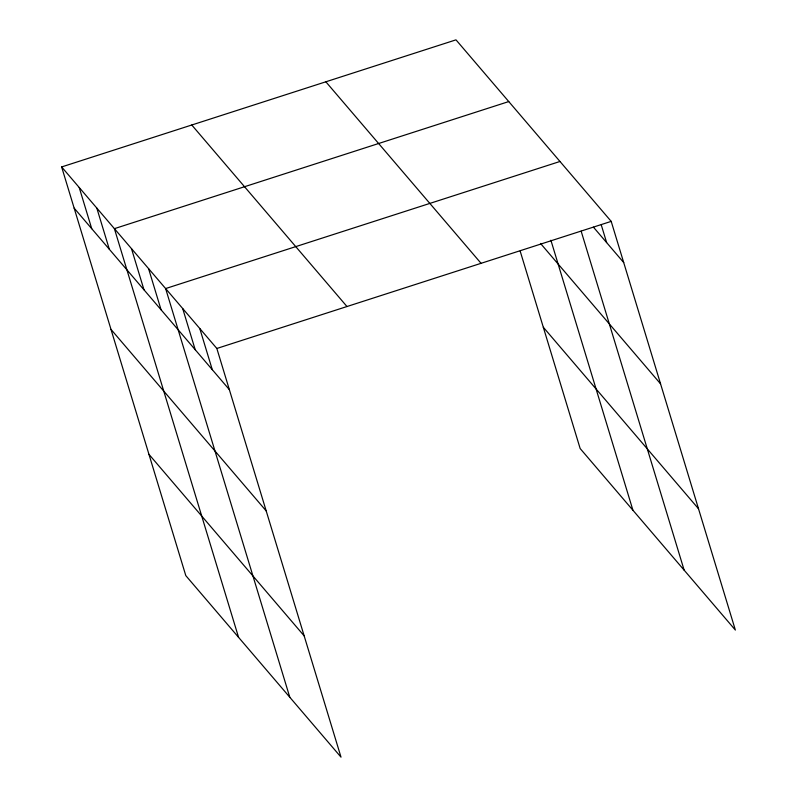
<?xml version="1.0" encoding="UTF-8"?>
<svg xmlns="http://www.w3.org/2000/svg" width="797" height="797" viewBox="0 0 797 797"><rect width="100%" height="100%" fill="white"/><g stroke="black" fill="none" stroke-linecap="round" stroke-linejoin="round"><path stroke-width="1.2" d="M61.638 166.942L216.844 348.468L341.006 757.15L185.801 575.623L61.638 166.942L455.994 39.85L611.199 221.377L735.362 630.058L580.156 448.532L520.172 251.095M508.765 101.568L114.399 228.659L238.572 637.341M559.982 161.472L165.627 288.564L289.789 697.245M216.844 348.468L611.199 221.377M593.446 227.165L623.712 262.562M540.535 243.454L660.554 383.835M543.315 327.258L698.521 508.785M325.853 81.792L481.059 263.319M191.768 124.999L346.974 306.526M74.151 208.127L229.357 389.653M110.992 329.4L266.198 510.927M148.959 454.35L304.165 635.876M601.277 224.943L606.637 242.597M581.162 231.19L684.145 570.154M550.896 240.246L632.928 510.249M199.768 328.494L212.281 369.678M182.692 308.529L195.205 349.714M148.551 268.599L161.064 309.774M131.475 248.624L143.988 289.809M96.816 208.087L109.328 249.272M79.222 187.514L91.735 228.699"/></g></svg>
